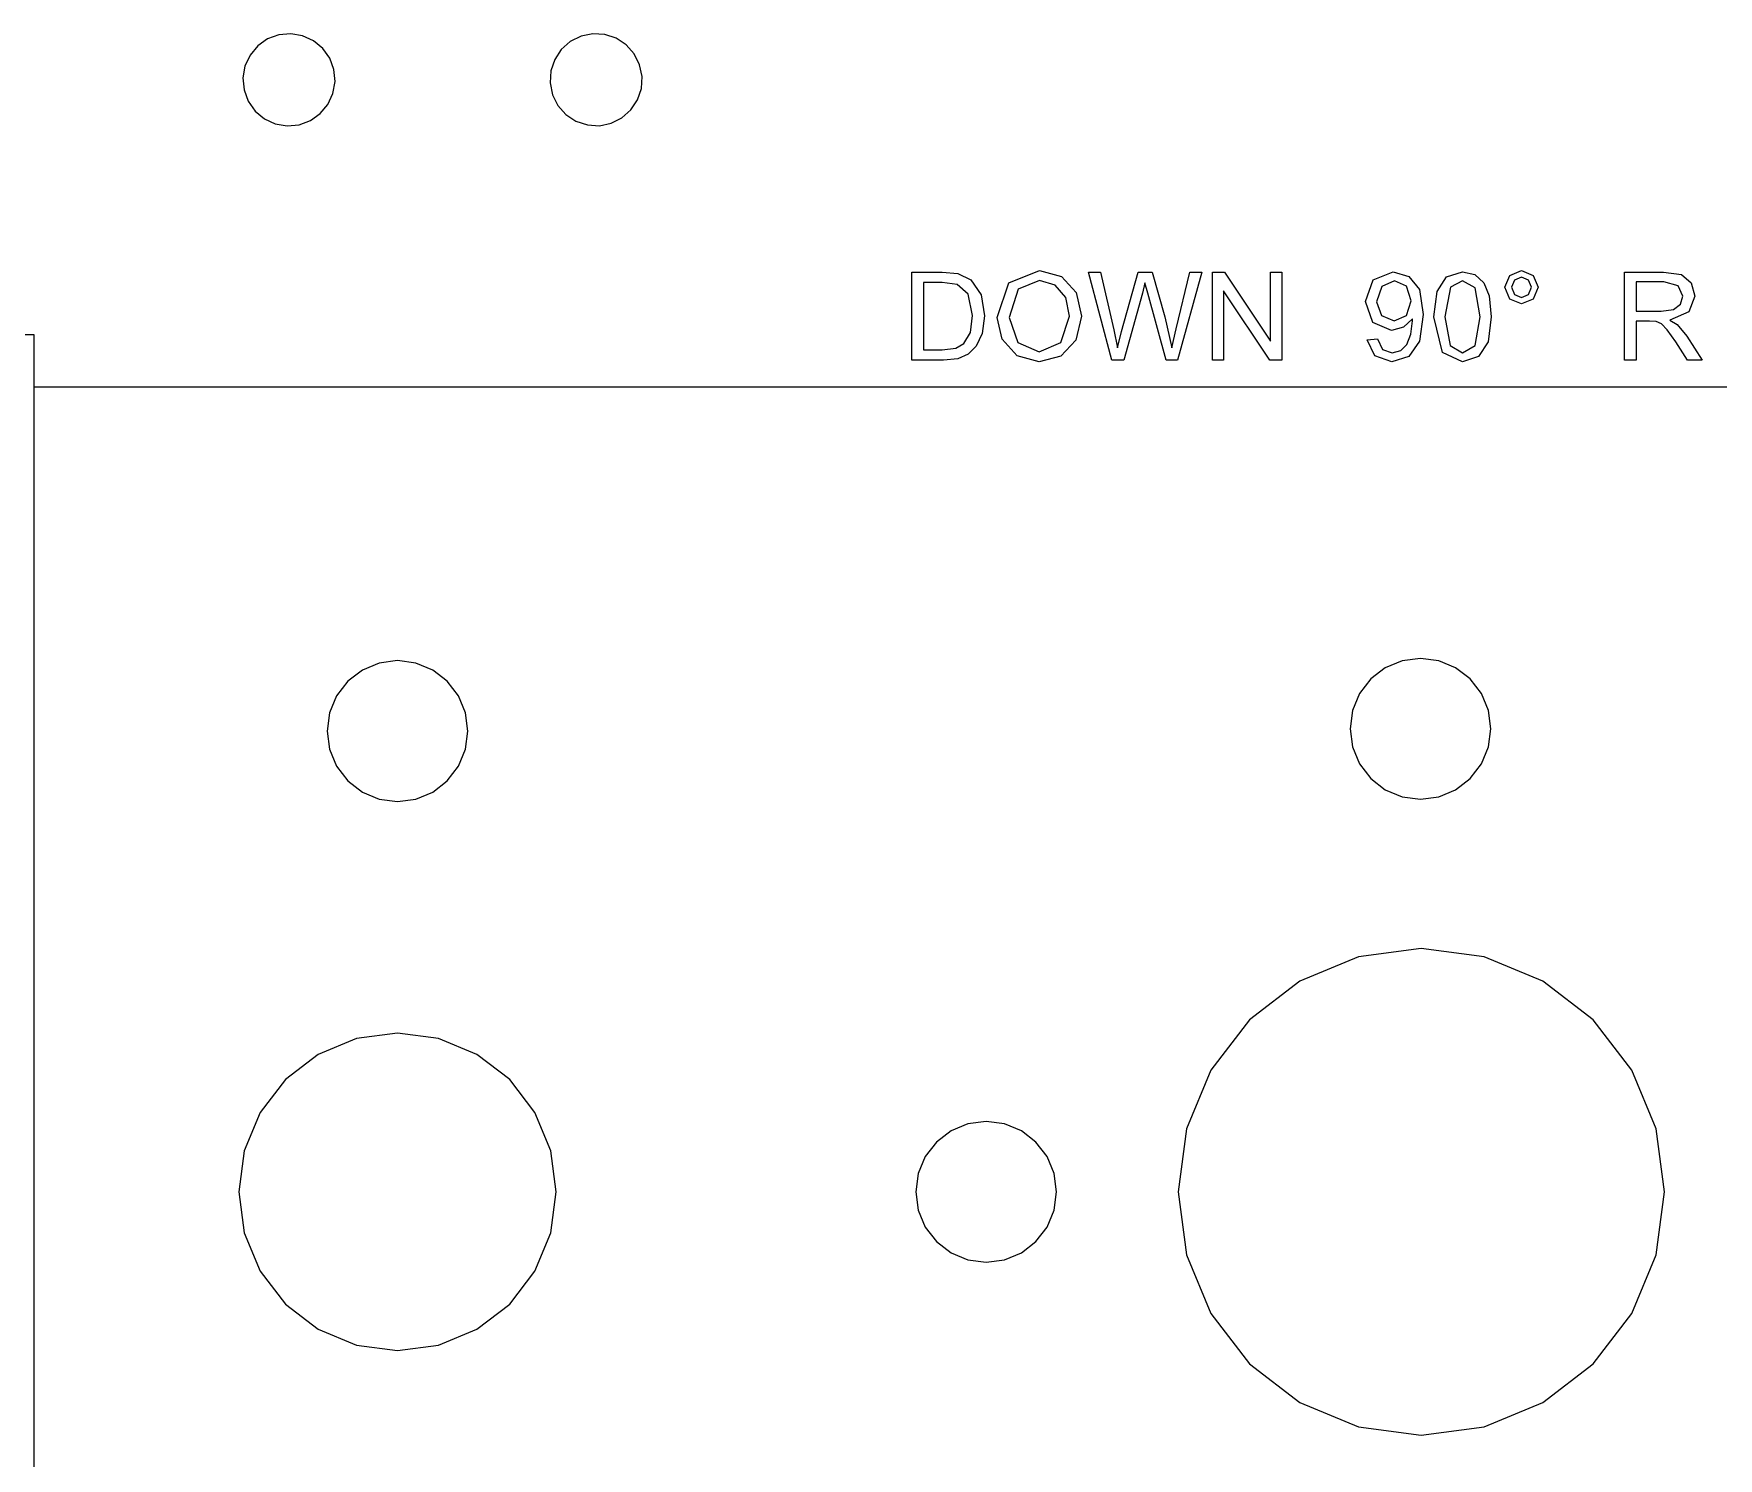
# Model space of a CAD drawing. Header units: millimetres. Extents: x -200 to 3600, y -1100 to 300.
# Drawn here: x -100.9 to -35.1, y -907.3 to -851.6 of the extents above; entities that cross this region are included whole.
import ezdxf

# ---------------------------------------------------------------- set-up
doc = ezdxf.new("R2010")
doc.units = ezdxf.units.MM
doc.layers.add('Layer0', color=7, linetype='CONTINUOUS', true_color=0xffffff)

msp = doc.modelspace()

# ---------------------------------------------------------------- linework, layer by layer
at = {"layer": 'Layer0'}
for p, q in [((-91.295, -851.663), (-91.736, -851.826)), ((-90.827, -851.62), (-91.295, -851.663)), ((-90.364, -851.7), (-90.827, -851.62)), ((-89.938, -851.897), (-90.364, -851.7)), ((-79.485, -851.718), (-79.906, -851.927)), ((-79.025, -851.624), (-79.485, -851.718)), ((-78.556, -851.652), (-79.025, -851.624)), ((-78.11, -851.801), (-78.556, -851.652)), ((-92.12, -852.097), (-92.42, -852.458)), ((-91.736, -851.826), (-92.12, -852.097)), ((-89.576, -852.197), (-89.938, -851.897)), ((-89.305, -852.581), (-89.576, -852.197)), ((-80.257, -852.239), (-80.517, -852.631)), ((-79.906, -851.927), (-80.257, -852.239)), ((-77.718, -852.06), (-78.11, -851.801)), ((-77.407, -852.411), (-77.718, -852.06)), ((-92.617, -852.885), (-92.697, -853.348)), ((-92.42, -852.458), (-92.617, -852.885)), ((-89.143, -853.022), (-89.305, -852.581)), ((-89.1, -853.49), (-89.143, -853.022)), ((-80.517, -852.631), (-80.665, -853.077)), ((-77.197, -852.832), (-77.407, -852.411)), ((-77.103, -853.292), (-77.197, -852.832)), ((-92.697, -853.348), (-92.654, -853.816)), ((-89.179, -853.953), (-89.1, -853.49)), ((-80.665, -853.077), (-80.694, -853.546)), ((-80.694, -853.546), (-80.6, -854.006)), ((-77.131, -853.761), (-77.103, -853.292)), ((-92.654, -853.816), (-92.491, -854.257)), ((-92.491, -854.257), (-92.22, -854.641)), ((-89.376, -854.38), (-89.179, -853.953)), ((-80.6, -854.006), (-80.39, -854.427)), ((-77.539, -854.599), (-77.28, -854.207)), ((-77.28, -854.207), (-77.131, -853.761)), ((-92.22, -854.641), (-91.859, -854.941)), ((-91.859, -854.941), (-91.432, -855.138)), ((-90.06, -855.012), (-89.676, -854.741)), ((-89.676, -854.741), (-89.376, -854.38)), ((-80.39, -854.427), (-80.078, -854.778)), ((-80.078, -854.778), (-79.686, -855.037)), ((-78.311, -855.121), (-77.891, -854.911)), ((-77.891, -854.911), (-77.539, -854.599)), ((-91.432, -855.138), (-90.969, -855.218)), ((-90.969, -855.218), (-90.501, -855.175)), ((-90.501, -855.175), (-90.06, -855.012)), ((-79.686, -855.037), (-79.24, -855.186)), ((-79.24, -855.186), (-78.771, -855.215)), ((-78.771, -855.215), (-78.311, -855.121)), ((-62.768, -861.358), (-61.58, -860.873)), ((-61.58, -860.873), (-60.721, -861.101)), ((-48.532, -861.239), (-47.759, -860.92)), ((-47.759, -860.92), (-47.145, -861.101)), ((-45.668, -861.122), (-45.045, -860.92)), ((-45.045, -860.92), (-44.559, -861.032)), ((-43.201, -861.066), (-42.742, -860.876)), ((-42.742, -860.876), (-42.28, -861.066)), ((-66.562, -864.376), (-66.562, -860.934)), ((-66.562, -860.934), (-65.376, -860.934)), ((-65.383, -861.34), (-66.106, -861.34)), ((-66.106, -861.34), (-66.106, -863.97)), ((-64.794, -861.411), (-65.383, -861.34)), ((-65.376, -860.934), (-64.764, -860.984)), ((-64.363, -861.799), (-64.794, -861.411)), ((-64.764, -860.984), (-64.259, -861.23)), ((-64.259, -861.23), (-63.852, -861.818)), ((-63.228, -862.7), (-62.768, -861.358)), ((-61.578, -861.265), (-62.41, -861.597)), ((-60.964, -861.438), (-61.578, -861.265)), ((-60.549, -861.924), (-60.964, -861.438)), ((-60.721, -861.101), (-60.138, -861.736)), ((-58.749, -864.376), (-59.663, -860.934)), ((-59.663, -860.934), (-59.195, -860.934)), ((-59.195, -860.934), (-58.672, -863.19)), ((-58.372, -863.258), (-57.717, -860.934)), ((-57.717, -860.934), (-57.167, -860.934)), ((-57.454, -861.35), (-57.555, -861.754)), ((-57.346, -861.754), (-57.454, -861.35)), ((-57.167, -860.934), (-56.674, -862.676)), ((-56.235, -863.146), (-55.695, -860.934)), ((-55.238, -860.934), (-56.181, -864.376)), ((-55.695, -860.934), (-55.238, -860.934)), ((-54.818, -864.376), (-54.818, -860.934)), ((-54.818, -860.934), (-54.35, -860.934)), ((-54.35, -860.934), (-52.543, -863.636)), ((-52.543, -863.636), (-52.543, -860.934)), ((-52.543, -860.934), (-52.106, -860.934)), ((-52.106, -860.934), (-52.106, -864.376)), ((-48.841, -862.082), (-48.532, -861.239)), ((-48.198, -861.5), (-48.407, -862.096)), ((-47.707, -861.27), (-48.198, -861.5)), ((-47.241, -861.484), (-47.707, -861.27)), ((-47.048, -862.061), (-47.241, -861.484)), ((-47.145, -861.101), (-46.722, -861.616)), ((-46.042, -861.696), (-45.668, -861.122)), ((-45.515, -861.516), (-45.733, -862.678)), ((-45.05, -861.27), (-45.515, -861.516)), ((-44.556, -861.549), (-45.05, -861.27)), ((-44.559, -861.032), (-44.214, -861.353)), ((-44.357, -862.678), (-44.556, -861.549)), ((-44.214, -861.353), (-44.001, -861.865)), ((-43.393, -861.526), (-43.201, -861.066)), ((-43.201, -861.988), (-43.393, -861.526)), ((-43.021, -861.245), (-43.137, -861.526)), ((-43.137, -861.526), (-43.021, -861.806)), ((-42.74, -861.129), (-43.021, -861.245)), ((-42.462, -861.245), (-42.74, -861.129)), ((-42.346, -861.526), (-42.462, -861.245)), ((-42.462, -861.806), (-42.346, -861.526)), ((-42.09, -861.526), (-42.281, -861.987)), ((-42.28, -861.066), (-42.09, -861.526)), ((-38.721, -864.376), (-38.721, -860.934)), ((-38.721, -860.934), (-37.195, -860.934)), ((-37.177, -861.315), (-38.266, -861.315)), ((-38.266, -861.315), (-38.266, -862.453)), ((-37.195, -860.934), (-36.496, -861.027)), ((-36.617, -861.472), (-37.177, -861.315)), ((-36.44, -861.873), (-36.617, -861.472)), ((-36.496, -861.027), (-36.113, -861.354)), ((-36.113, -861.354), (-35.97, -861.873)), ((-64.186, -862.629), (-64.363, -861.799)), ((-63.852, -861.818), (-63.717, -862.636)), ((-62.41, -861.597), (-62.759, -862.707)), ((-60.407, -862.657), (-60.549, -861.924)), ((-60.138, -861.736), (-59.937, -862.66)), ((-57.555, -861.754), (-58.285, -864.376)), ((-56.62, -864.376), (-57.346, -861.754)), ((-52.573, -864.376), (-54.381, -861.671)), ((-54.381, -861.671), (-54.381, -864.376)), ((-48.545, -862.899), (-48.841, -862.082)), ((-48.407, -862.096), (-48.208, -862.63)), ((-47.237, -862.63), (-47.048, -862.061)), ((-46.722, -861.616), (-46.578, -862.585)), ((-46.167, -862.678), (-46.042, -861.696)), ((-44.001, -861.865), (-43.923, -862.678)), ((-42.742, -862.178), (-43.201, -861.988)), ((-43.021, -861.806), (-42.74, -861.923)), ((-42.281, -861.987), (-42.742, -862.178)), ((-42.74, -861.923), (-42.462, -861.806)), ((-36.799, -862.389), (-36.531, -862.182)), ((-36.531, -862.182), (-36.44, -861.873)), ((-35.97, -861.873), (-36.207, -862.491)), ((-64.276, -863.292), (-64.186, -862.629)), ((-63.717, -862.636), (-63.808, -863.331)), ((-63.031, -863.559), (-63.228, -862.7)), ((-62.759, -862.707), (-62.424, -863.687)), ((-60.739, -863.683), (-60.407, -862.657)), ((-59.937, -862.66), (-60.149, -863.596)), ((-56.674, -862.676), (-56.407, -863.894)), ((-47.822, -863.209), (-48.545, -862.899)), ((-48.208, -862.63), (-47.719, -862.836)), ((-47.719, -862.836), (-47.237, -862.63)), ((-47.001, -862.756), (-47.347, -863.083)), ((-47.062, -863.357), (-46.998, -862.84)), ((-46.998, -862.84), (-47.001, -862.756)), ((-46.578, -862.585), (-46.721, -863.635)), ((-45.827, -864.077), (-46.167, -862.678)), ((-45.733, -862.678), (-45.535, -863.806)), ((-44.556, -863.805), (-44.357, -862.678)), ((-43.923, -862.678), (-44.048, -863.656)), ((-38.266, -862.453), (-37.287, -862.453)), ((-37.738, -862.847), (-38.266, -862.847)), ((-38.266, -862.847), (-38.266, -864.376)), ((-37.484, -862.864), (-37.738, -862.847)), ((-37.276, -862.955), (-37.484, -862.864)), ((-37.287, -862.453), (-36.799, -862.389)), ((-36.207, -862.491), (-36.94, -862.81)), ((-36.94, -862.81), (-36.665, -862.981)), ((-100.856, -863.377), (-102.898, -863.377)), ((-100.856, -865.419), (-100.856, -863.377)), ((-64.529, -863.728), (-64.276, -863.292)), ((-63.808, -863.331), (-64.043, -863.832)), ((-62.451, -864.2), (-63.031, -863.559)), ((-58.672, -863.19), (-58.526, -863.894)), ((-58.526, -863.894), (-58.372, -863.258)), ((-56.407, -863.894), (-56.235, -863.146)), ((-48.778, -863.58), (-48.372, -863.542)), ((-48.372, -863.542), (-48.174, -863.958)), ((-47.347, -863.083), (-47.822, -863.209)), ((-47.219, -863.759), (-47.062, -863.357)), ((-37.045, -863.185), (-37.276, -862.955)), ((-36.717, -863.66), (-37.045, -863.185)), ((-36.665, -862.981), (-36.287, -863.439)), ((-36.287, -863.439), (-35.688, -864.376)), ((-66.106, -863.97), (-65.372, -863.97)), ((-65.372, -863.97), (-64.837, -863.906)), ((-64.837, -863.906), (-64.529, -863.728)), ((-64.356, -864.144), (-64.767, -864.317)), ((-64.043, -863.832), (-64.356, -864.144)), ((-61.583, -864.434), (-62.451, -864.2)), ((-62.424, -863.687), (-61.585, -864.045)), ((-61.585, -864.045), (-60.739, -863.683)), ((-60.747, -864.222), (-61.583, -864.434)), ((-60.149, -863.596), (-60.747, -864.222)), ((-48.47, -864.21), (-48.778, -863.58)), ((-47.81, -864.434), (-48.47, -864.21)), ((-48.174, -863.958), (-47.801, -864.087)), ((-47.801, -864.087), (-47.46, -863.998)), ((-47.46, -863.998), (-47.219, -863.759)), ((-46.721, -863.635), (-47.147, -864.23)), ((-45.045, -864.434), (-45.827, -864.077)), ((-45.535, -863.806), (-45.045, -864.087)), ((-45.045, -864.087), (-44.556, -863.805)), ((-44.048, -863.656), (-44.42, -864.231)), ((-36.261, -864.376), (-36.717, -863.66)), ((-65.32, -864.376), (-66.562, -864.376)), ((-64.767, -864.317), (-65.32, -864.376)), ((-58.285, -864.376), (-58.749, -864.376)), ((-56.181, -864.376), (-56.62, -864.376)), ((-54.381, -864.376), (-54.818, -864.376)), ((-52.106, -864.376), (-52.573, -864.376)), ((-47.147, -864.23), (-47.81, -864.434)), ((-44.42, -864.231), (-45.045, -864.434)), ((-38.266, -864.376), (-38.721, -864.376)), ((-35.688, -864.376), (-36.261, -864.376)), ((-100.856, -920.861), (-100.856, -865.419)), ((-100.856, -865.419), (7.544, -865.419)), ((-46.69, -876.021), (-47.402, -876.115)), ((-45.978, -876.115), (-46.69, -876.021)), ((-88.031, -876.48), (-88.601, -876.917)), ((-87.368, -876.205), (-88.031, -876.48)), ((-86.656, -876.111), (-87.368, -876.205)), ((-85.944, -876.205), (-86.656, -876.111)), ((-85.281, -876.48), (-85.944, -876.205)), ((-84.712, -876.917), (-85.281, -876.48)), ((-48.065, -876.389), (-48.634, -876.826)), ((-47.402, -876.115), (-48.065, -876.389)), ((-45.315, -876.389), (-45.978, -876.115)), ((-44.745, -876.826), (-45.315, -876.389)), ((-88.601, -876.917), (-89.038, -877.486)), ((-84.275, -877.486), (-84.712, -876.917)), ((-48.634, -876.826), (-49.071, -877.396)), ((-44.308, -877.396), (-44.745, -876.826)), ((-89.038, -877.486), (-89.312, -878.149)), ((-84, -878.149), (-84.275, -877.486)), ((-49.071, -877.396), (-49.346, -878.059)), ((-44.034, -878.059), (-44.308, -877.396)), ((-89.312, -878.149), (-89.406, -878.861)), ((-83.906, -878.861), (-84, -878.149)), ((-49.346, -878.059), (-49.44, -878.771)), ((-43.94, -878.771), (-44.034, -878.059)), ((-89.406, -878.861), (-89.312, -879.573)), ((-84, -879.573), (-83.906, -878.861)), ((-49.44, -878.771), (-49.346, -879.483)), ((-44.034, -879.483), (-43.94, -878.771)), ((-89.312, -879.573), (-89.038, -880.236)), ((-84.275, -880.236), (-84, -879.573)), ((-49.346, -879.483), (-49.071, -880.146)), ((-44.308, -880.146), (-44.034, -879.483)), ((-89.038, -880.236), (-88.601, -880.806)), ((-84.712, -880.806), (-84.275, -880.236)), ((-49.071, -880.146), (-48.634, -880.715)), ((-44.745, -880.715), (-44.308, -880.146)), ((-88.601, -880.806), (-88.031, -881.243)), ((-88.031, -881.243), (-87.368, -881.517)), ((-85.944, -881.517), (-85.281, -881.243)), ((-85.281, -881.243), (-84.712, -880.806)), ((-48.634, -880.715), (-48.065, -881.152)), ((-48.065, -881.152), (-47.402, -881.427)), ((-45.978, -881.427), (-45.315, -881.152)), ((-45.315, -881.152), (-44.745, -880.715)), ((-87.368, -881.517), (-86.656, -881.611)), ((-86.656, -881.611), (-85.944, -881.517)), ((-47.402, -881.427), (-46.69, -881.521)), ((-46.69, -881.521), (-45.978, -881.427)), ((-49.115, -887.685), (-51.406, -888.634)), ((-46.656, -887.361), (-49.115, -887.685)), ((-44.197, -887.685), (-46.656, -887.361)), ((-41.906, -888.634), (-44.197, -887.685)), ((-51.406, -888.634), (-53.374, -890.144)), ((-39.939, -890.144), (-41.906, -888.634)), ((-53.374, -890.144), (-54.883, -892.111)), ((-38.429, -892.111), (-39.939, -890.144)), ((-88.261, -890.872), (-89.756, -891.492)), ((-86.656, -890.661), (-88.261, -890.872)), ((-85.051, -890.872), (-86.656, -890.661)), ((-83.556, -891.492), (-85.051, -890.872)), ((-89.756, -891.492), (-91.04, -892.477)), ((-82.272, -892.477), (-83.556, -891.492)), ((-91.04, -892.477), (-92.025, -893.761)), ((-81.287, -893.761), (-82.272, -892.477)), ((-54.883, -892.111), (-55.832, -894.402)), ((-37.48, -894.402), (-38.429, -892.111)), ((-92.025, -893.761), (-92.645, -895.256)), ((-80.667, -895.256), (-81.287, -893.761)), ((-65.031, -894.48), (-65.601, -894.917)), ((-64.368, -894.205), (-65.031, -894.48)), ((-63.656, -894.111), (-64.368, -894.205)), ((-62.944, -894.205), (-63.656, -894.111)), ((-62.281, -894.48), (-62.944, -894.205)), ((-61.712, -894.917), (-62.281, -894.48)), ((-55.832, -894.402), (-56.156, -896.861)), ((-37.156, -896.861), (-37.48, -894.402)), ((-65.601, -894.917), (-66.038, -895.486)), ((-61.275, -895.486), (-61.712, -894.917)), ((-92.645, -895.256), (-92.856, -896.861)), ((-80.456, -896.861), (-80.667, -895.256)), ((-66.038, -895.486), (-66.312, -896.149)), ((-61, -896.149), (-61.275, -895.486)), ((-66.312, -896.149), (-66.406, -896.861)), ((-60.906, -896.861), (-61, -896.149)), ((-92.856, -896.861), (-92.645, -898.466)), ((-80.667, -898.466), (-80.456, -896.861)), ((-66.406, -896.861), (-66.312, -897.573)), ((-61, -897.573), (-60.906, -896.861)), ((-56.156, -896.861), (-55.832, -899.32)), ((-37.48, -899.32), (-37.156, -896.861)), ((-66.312, -897.573), (-66.038, -898.236)), ((-61.275, -898.236), (-61, -897.573)), ((-66.038, -898.236), (-65.601, -898.806)), ((-61.712, -898.806), (-61.275, -898.236)), ((-92.645, -898.466), (-92.025, -899.961)), ((-81.287, -899.961), (-80.667, -898.466)), ((-65.601, -898.806), (-65.031, -899.243)), ((-62.281, -899.243), (-61.712, -898.806)), ((-65.031, -899.243), (-64.368, -899.517)), ((-64.368, -899.517), (-63.656, -899.611)), ((-63.656, -899.611), (-62.944, -899.517)), ((-62.944, -899.517), (-62.281, -899.243)), ((-55.832, -899.32), (-54.883, -901.611)), ((-38.429, -901.611), (-37.48, -899.32)), ((-92.025, -899.961), (-91.04, -901.245)), ((-82.272, -901.245), (-81.287, -899.961)), ((-91.04, -901.245), (-89.756, -902.23)), ((-83.556, -902.23), (-82.272, -901.245)), ((-54.883, -901.611), (-53.374, -903.579)), ((-39.939, -903.579), (-38.429, -901.611)), ((-89.756, -902.23), (-88.261, -902.85)), ((-85.051, -902.85), (-83.556, -902.23)), ((-88.261, -902.85), (-86.656, -903.061)), ((-86.656, -903.061), (-85.051, -902.85)), ((-53.374, -903.579), (-51.406, -905.088)), ((-41.906, -905.088), (-39.939, -903.579)), ((-51.406, -905.088), (-49.115, -906.037)), ((-44.197, -906.037), (-41.906, -905.088)), ((-49.115, -906.037), (-46.656, -906.361)), ((-46.656, -906.361), (-44.197, -906.037))]:
    msp.add_line(p, q, dxfattribs=at)

doc.saveas('drawing.dxf')
